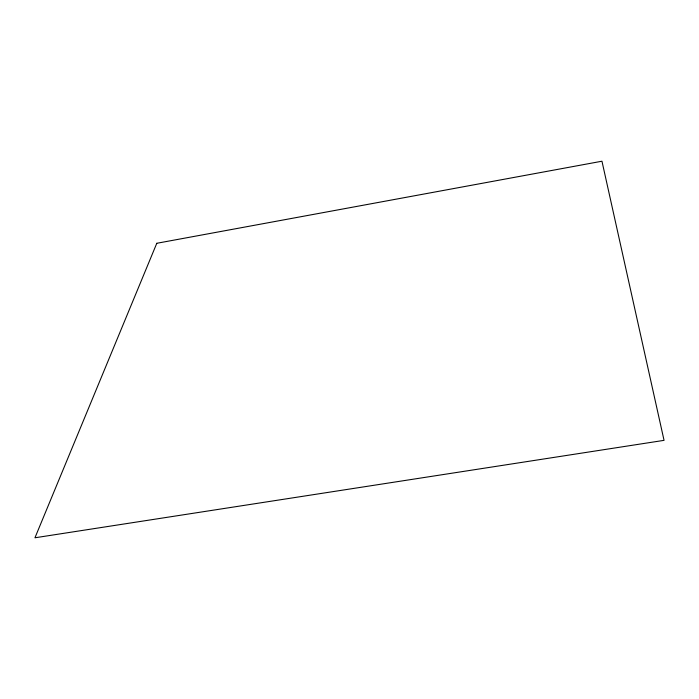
<?xml version="1.0" encoding="UTF-8"?>
<svg xmlns="http://www.w3.org/2000/svg" width="699" height="699" viewBox="0 0 699 699"><rect width="100%" height="100%" fill="white"/><g stroke="black" fill="none" stroke-linecap="round" stroke-linejoin="round"><path stroke-width="1.05" d="M156.786 243.287L34.95 537.784L664.05 440.353L601.961 161.216L156.786 243.287"/></g></svg>
